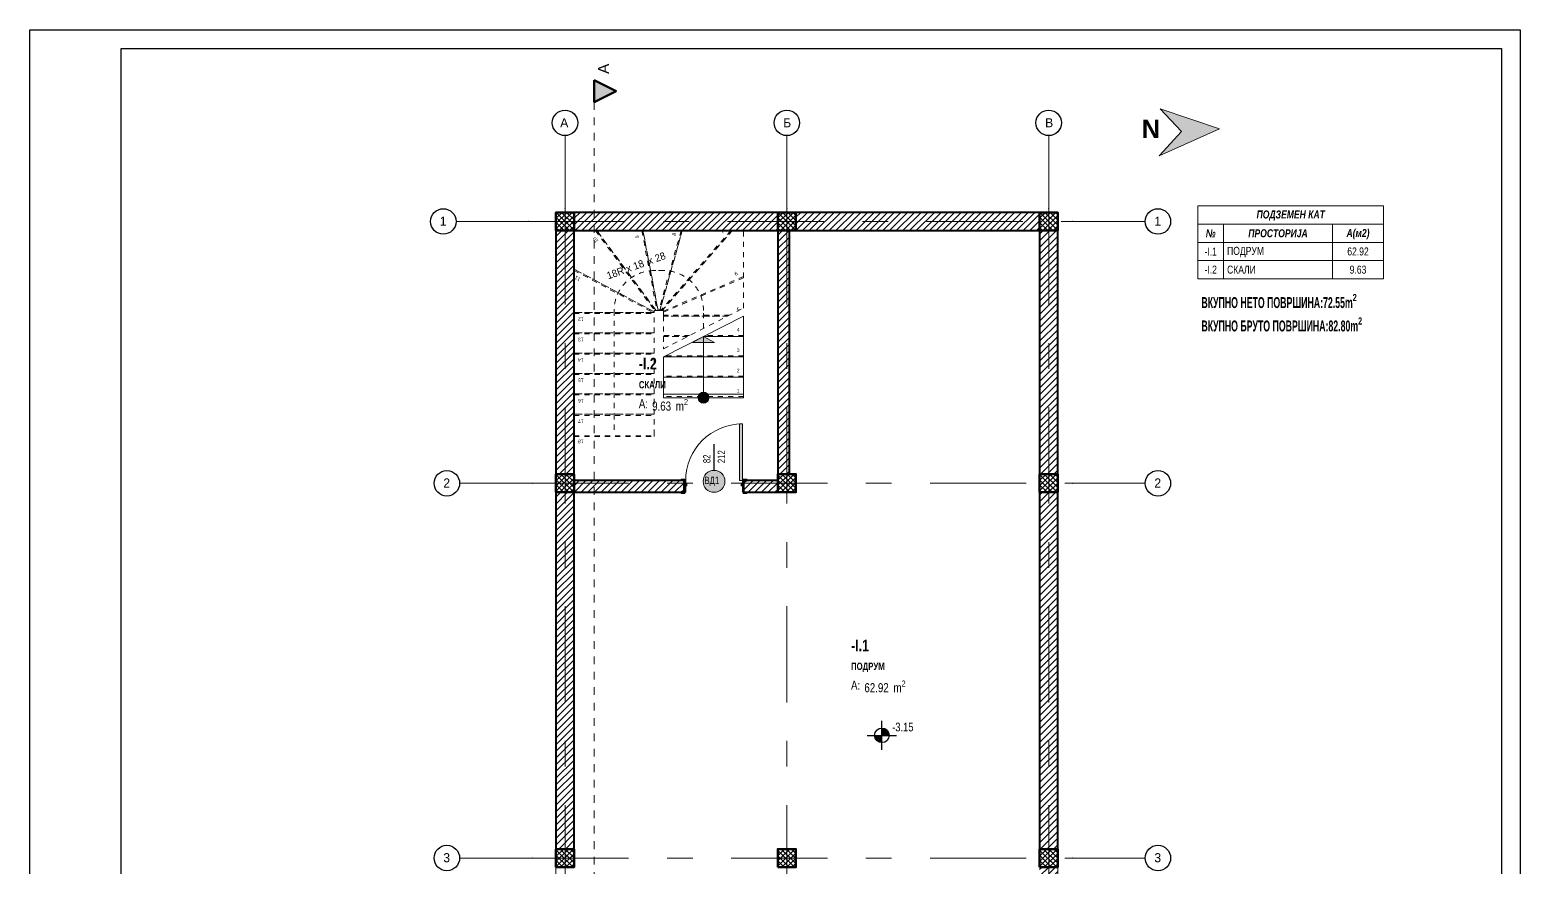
# Model space of a CAD drawing. Extents: x -1929 to 256751, y -18317 to 36108.
# Drawn here: x 394 to 2443, y 1064 to 2215 of the extents above; entities that cross this region are included whole.
import ezdxf

# ---------------------------------------------------------------- set-up
doc = ezdxf.new("R2010")
doc.units = 0
doc.header["$LTSCALE"] = 5
doc.header["$MEASUREMENT"] = 0
for name, pattern in [('- Двойно прекъснати линии', [1093.611073, 529.166651, -211.666656, 141.111112, -211.666656]), ('- Прекъснати линия', [423.333333, 211.666667, -211.666667]), ('Small Dashed', [282.222222, 141.111111, -141.111111])]:
    doc.linetypes.add(name, pattern=pattern)
for name, color, linetype in [('4 _ - Фрагмент - Разрез.2D Elements', 7, 'Continuous'), ('4 _ - Щриховки - Основни.2D Elements', 7, 'Continuous'), ('6 _ - Конструктивни оси.Dimensioning', 7, 'Continuous'), ('6 _ - Размери - Нива.Dimensioning', 7, 'Continuous'), ('7 _ - Основни елементи.2D Elements', 7, 'Continuous'), ('A-Text', 7, 'Continuous'), ('Marker - Section', 7, 'Continuous'), ('Model Unit - Zone', 7, 'Continuous'), ('Structural - Bearing', 7, 'Continuous'), ('Structural - Stair & Railing', 7, 'Continuous')]:
    doc.layers.add(name, color=color, linetype=linetype)
doc.styles.add('GENERATED_STYLE_1', font='GOTHIC.TTF')
doc.styles.add('GENERATED_STYLE_2', font='GOTHICB.TTF')
doc.styles.add('GENERATED_STYLE_3', font='GOTHIC.TTF')
doc.styles.add('GENERATED_STYLE_4', font='arial.ttf')
doc.styles.add('GENERATED_STYLE_5', font='arialbd.ttf')
doc.styles.add('GENERATED_STYLE_6', font='Cambria Math.ttf')
doc.styles.add('GENERATED_STYLE_7', font='GOTHICBI.TTF')
pattern_1 = [(45, (-4623.556, 1475.911), (-4.5961937, 4.5961937), [])]
pattern_2 = [(45, (-4623.556, 1475.911), (-3.5355337, 3.5355337), []), (135, (-4623.556, 1475.911), (3.5355337, 3.5355337), [])]

msp = doc.modelspace()

# ---------------------------------------------------------------- hatches: boundary and pattern name
at = {"layer": '4 _ - Щриховки - Основни.2D Elements', "linetype": 'Continuous', "lineweight": 13, "ltscale": 0.01}
msp.add_hatch(color=256, dxfattribs=at).paths.add_polyline_path([(1977.4, 2075.5), (1946.6, 2041.9), (2029.5, 2078.8), (1947.8, 2106.4)])
at = {"layer": '6 _ - Размери - Нива.Dimensioning', "linetype": 'Continuous', "lineweight": 50}
for points in [[(1565.3, 1245.4), (1575.3, 1245.4), (1574.5, 1249.2), (1572.4, 1252.5), (1569.1, 1254.6), (1565.3, 1255.4)], [(1565.3, 1245.4), (1555.3, 1245.4), (1556, 1241.6), (1558.2, 1238.3), (1561.5, 1236.2), (1565.3, 1235.4)]]:
    msp.add_hatch(color=256, dxfattribs=at).paths.add_polyline_path(points)
at = {"layer": 'Marker - Section', "linetype": 'Continuous', "lineweight": 50}
msp.add_hatch(color=256, dxfattribs=at).paths.add_polyline_path([(1169.9, 2145.8), (1169.9, 2115.8), (1199.9, 2130.8)])
at = {"layer": 'Structural - Bearing', "linetype": 'Continuous', "lineweight": 13}
h = msp.add_hatch(dxfattribs=at)
h.set_pattern_fill('1_БЕТОН_СГЛОБЯЕМИ_ЕЛЕМЕН_E7', color=253, scale=0.05, style=0, pattern_type=2)
h.set_pattern_definition(pattern_2)
h.paths.add_polyline_path([(1117.2, 1939.2), (1142.2, 1939.2), (1142.2, 1964.2), (1117.2, 1964.2)])
at = {"layer": 'Structural - Bearing', "linetype": 'Continuous', "lineweight": 15}
h = msp.add_hatch(dxfattribs=at)
h.set_pattern_fill('COMMON_BRICK_0001', color=253, scale=0.05, style=0, pattern_type=2)
h.set_pattern_definition(pattern_1)
h.paths.add_polyline_path([(1422.2, 1964.2), (1142.2, 1964.2), (1142.2, 1939.2), (1422.2, 1939.2)])
at = {"layer": 'Structural - Bearing', "linetype": 'Continuous', "lineweight": 13}
h = msp.add_hatch(dxfattribs=at)
h.set_pattern_fill('1_БЕТОН_СГЛОБЯЕМИ_ЕЛЕМЕН_E7', color=253, scale=0.05, style=0, pattern_type=2)
h.set_pattern_definition(pattern_2)
h.paths.add_polyline_path([(1422.2, 1939.2), (1447.2, 1939.2), (1447.2, 1964.2), (1422.2, 1964.2)])
at = {"layer": 'Structural - Bearing', "linetype": 'Continuous', "lineweight": 15}
h = msp.add_hatch(dxfattribs=at)
h.set_pattern_fill('COMMON_BRICK_0001', color=253, scale=0.05, style=0, pattern_type=2)
h.set_pattern_definition(pattern_1)
h.paths.add_polyline_path([(1782.2, 1964.2), (1447.2, 1964.2), (1447.2, 1939.2), (1782.2, 1939.2)])
at = {"layer": 'Structural - Bearing', "linetype": 'Continuous', "lineweight": 13}
h = msp.add_hatch(dxfattribs=at)
h.set_pattern_fill('1_БЕТОН_СГЛОБЯЕМИ_ЕЛЕМЕН_E7', color=253, scale=0.05, style=0, pattern_type=2)
h.set_pattern_definition(pattern_2)
h.paths.add_polyline_path([(1782.2, 1939.2), (1807.2, 1939.2), (1807.2, 1964.2), (1782.2, 1964.2)])
at = {"layer": 'Structural - Bearing', "linetype": 'Continuous', "lineweight": 15}
h = msp.add_hatch(dxfattribs=at)
h.set_pattern_fill('COMMON_BRICK_0001', color=253, scale=0.05, style=0, pattern_type=2)
h.set_pattern_definition(pattern_1)
h.paths.add_polyline_path([(1117.2, 1939.2), (1117.2, 1604.5), (1142.2, 1604.5), (1142.2, 1939.2)])
h = msp.add_hatch(dxfattribs=at)
h.set_pattern_fill('COMMON_BRICK_0001', color=253, scale=0.05, style=0, pattern_type=2)
h.set_pattern_definition(pattern_1)
h.paths.add_polyline_path([(1422.2, 1939.2), (1422.2, 1604.5), (1438.2, 1604.5), (1438.2, 1939.2)])
h = msp.add_hatch(dxfattribs=at)
h.set_pattern_fill('COMMON_BRICK_0001', color=253, scale=0.05, style=0, pattern_type=2)
h.set_pattern_definition(pattern_1)
h.paths.add_polyline_path([(1782.2, 1604.5), (1807.2, 1604.5), (1807.2, 1939.2), (1782.2, 1939.2)])
at = {"layer": 'Structural - Bearing', "linetype": 'Continuous', "lineweight": 0, "true_color": 0xdedede}
for points in [[(1373.6, 1673.5), (1369.6, 1673.5), (1369.6, 1595.5), (1373.6, 1595.5)], [(1319.6, 1594.5, 1), (1349.6, 1594.5, 1)], [(1294.4, 1597.4), (1289.4, 1597.4), (1289.4, 1595.5), (1294.4, 1595.5)], [(1294.4, 1579.5), (1289.4, 1579.5), (1289.4, 1577.6), (1294.4, 1577.6)], [(1295.6, 1579.5), (1295.6, 1595.5), (1293.6, 1595.5), (1293.6, 1579.5)], [(1295.6, 1588.3), (1297.2, 1588.3), (1297.2, 1591.5), (1295.6, 1591.5)], [(1373.6, 1591.5), (1372, 1591.5), (1372, 1588.3), (1373.6, 1588.3)], [(1375.6, 1579.5), (1375.6, 1595.5), (1373.6, 1595.5), (1373.6, 1579.5)], [(1374.8, 1595.5), (1379.8, 1595.5), (1379.8, 1597.4), (1374.8, 1597.4)], [(1374.8, 1577.6), (1379.8, 1577.6), (1379.8, 1579.5), (1374.8, 1579.5)]]:
    msp.add_hatch(color=254, dxfattribs=at).paths.add_polyline_path(points)
at = {"layer": 'Structural - Bearing', "linetype": 'Continuous', "lineweight": 13}
h = msp.add_hatch(dxfattribs=at)
h.set_pattern_fill('1_БЕТОН_СГЛОБЯЕМИ_ЕЛЕМЕН_E7', color=253, scale=0.05, style=0, pattern_type=2)
h.set_pattern_definition(pattern_2)
h.paths.add_polyline_path([(1117.2, 1579.5), (1142.2, 1579.5), (1142.2, 1604.5), (1117.2, 1604.5)])
h = msp.add_hatch(dxfattribs=at)
h.set_pattern_fill('1_БЕТОН_СГЛОБЯЕМИ_ЕЛЕМЕН_E7', color=253, scale=0.05, style=0, pattern_type=2)
h.set_pattern_definition(pattern_2)
h.paths.add_polyline_path([(1422.2, 1579.5), (1447.2, 1579.5), (1447.2, 1604.5), (1422.2, 1604.5)])
h = msp.add_hatch(dxfattribs=at)
h.set_pattern_fill('1_БЕТОН_СГЛОБЯЕМИ_ЕЛЕМЕН_E7', color=253, scale=0.05, style=0, pattern_type=2)
h.set_pattern_definition(pattern_2)
h.paths.add_polyline_path([(1782.2, 1579.5), (1807.2, 1579.5), (1807.2, 1604.5), (1782.2, 1604.5)])
at = {"layer": 'Structural - Bearing', "linetype": 'Continuous', "lineweight": 15}
h = msp.add_hatch(dxfattribs=at)
h.set_pattern_fill('COMMON_BRICK_0001', color=253, scale=0.05, style=0, pattern_type=2)
h.set_pattern_definition(pattern_1)
h.paths.add_polyline_path([(1117.2, 1089.2), (1142.2, 1089.2), (1142.2, 1579.5), (1117.2, 1579.5)])
h = msp.add_hatch(dxfattribs=at)
h.set_pattern_fill('COMMON_BRICK_0001', color=253, scale=0.05, style=0, pattern_type=2)
h.set_pattern_definition(pattern_1)
h.paths.add_polyline_path([(1142.2, 1595.5), (1142.2, 1579.5), (1293.6, 1579.5), (1293.6, 1595.5)])
h = msp.add_hatch(dxfattribs=at)
h.set_pattern_fill('COMMON_BRICK_0001', color=253, scale=0.05, style=0, pattern_type=2)
h.set_pattern_definition(pattern_1)
h.paths.add_polyline_path([(1375.6, 1579.5), (1422.2, 1579.5), (1422.2, 1595.5), (1375.6, 1595.5)])
h = msp.add_hatch(dxfattribs=at)
h.set_pattern_fill('COMMON_BRICK_0001', color=253, scale=0.05, style=0, pattern_type=2)
h.set_pattern_definition(pattern_1)
h.paths.add_polyline_path([(1807.2, 1579.5), (1782.2, 1579.5), (1782.2, 1089.2), (1807.2, 1089.2)])
at = {"layer": 'Structural - Bearing', "linetype": 'Continuous', "lineweight": 13}
h = msp.add_hatch(dxfattribs=at)
h.set_pattern_fill('1_БЕТОН_СГЛОБЯЕМИ_ЕЛЕМЕН_E7', color=253, scale=0.05, style=0, pattern_type=2)
h.set_pattern_definition(pattern_2)
h.paths.add_polyline_path([(1117.2, 1064.2), (1142.2, 1064.2), (1142.2, 1089.2), (1117.2, 1089.2)])
h = msp.add_hatch(dxfattribs=at)
h.set_pattern_fill('1_БЕТОН_СГЛОБЯЕМИ_ЕЛЕМЕН_E7', color=253, scale=0.05, style=0, pattern_type=2)
h.set_pattern_definition(pattern_2)
h.paths.add_polyline_path([(1422.2, 1064.2), (1447.2, 1064.2), (1447.2, 1089.2), (1422.2, 1089.2)])
h = msp.add_hatch(dxfattribs=at)
h.set_pattern_fill('1_БЕТОН_СГЛОБЯЕМИ_ЕЛЕМЕН_E7', color=253, scale=0.05, style=0, pattern_type=2)
h.set_pattern_definition(pattern_2)
h.paths.add_polyline_path([(1782.2, 1064.2), (1807.2, 1064.2), (1807.2, 1089.2), (1782.2, 1089.2)])
at = {"layer": 'Structural - Bearing', "linetype": 'Continuous', "lineweight": 15}
h = msp.add_hatch(dxfattribs=at)
h.set_pattern_fill('COMMON_BRICK_0001', color=253, scale=0.05, style=0, pattern_type=2)
h.set_pattern_definition(pattern_1)
h.paths.add_polyline_path([(1782.2, 789.2), (1807.2, 789.2), (1807.2, 1064.2), (1782.2, 1064.2)])
at = {"layer": 'Structural - Stair & Railing', "linetype": 'Continuous', "lineweight": 20}
for points in [[(1320.1, 1793.5), (1305.1, 1785.5), (1335.1, 1785.5)], [(1327.6, 1709.5, 1), (1312.6, 1709.5, 1)]]:
    msp.add_hatch(color=256, dxfattribs=at).paths.add_polyline_path(points)

# ---------------------------------------------------------------- linework, layer by layer
at = {"linetype": 'Continuous', "lineweight": 13, "ltscale": 0.01}
for p, q in [((1999.9, 1973), (2254.9, 1973)), ((1999.9, 1948), (1999.9, 1973)), ((2254.9, 1948), (2254.9, 1973)), ((1999.9, 1948), (2254.9, 1948)), ((1999.9, 1923), (1999.9, 1948)), ((2034.9, 1923), (2034.9, 1948)), ((2184.9, 1923), (2184.9, 1948)), ((2254.9, 1923), (2254.9, 1948)), ((1999.9, 1923), (2034.9, 1923)), ((1999.9, 1898), (1999.9, 1923)), ((2034.9, 1923), (2184.9, 1923)), ((2034.9, 1898), (2034.9, 1923)), ((2184.9, 1923), (2254.9, 1923)), ((2184.9, 1898), (2184.9, 1923)), ((2254.9, 1898), (2254.9, 1923)), ((1999.9, 1898), (2034.9, 1898)), ((1999.9, 1873), (1999.9, 1898)), ((2034.9, 1898), (2184.9, 1898)), ((2034.9, 1873), (2034.9, 1898)), ((2184.9, 1898), (2254.9, 1898)), ((2184.9, 1873), (2184.9, 1898)), ((2254.9, 1873), (2254.9, 1898)), ((1999.9, 1873), (2034.9, 1873)), ((2034.9, 1873), (2184.9, 1873)), ((2184.9, 1873), (2254.9, 1873))]:
    msp.add_line(p, q, dxfattribs=at)
at = {"layer": '4 _ - Щриховки - Основни.2D Elements', "linetype": 'Continuous', "lineweight": 13, "ltscale": 0.01, "flags": 128}
msp.add_lwpolyline([(1977.4, 2075.5), (1946.6, 2041.9), (2029.5, 2078.8), (1947.8, 2106.4)], close=True, dxfattribs=at)
at = {"layer": '6 _ - Конструктивни оси.Dimensioning', "linetype": '- Двойно прекъснати линии', "lineweight": 13, "ltscale": 0.05}
for p, q in [((1129.7, 1969.7), (1129.7, 2069.7)), ((1434.7, 1969.7), (1434.7, 2069.7)), ((1794.7, 1969.7), (1794.7, 2069.7)), ((1129.7, 1969.7), (1129.7, 580.5)), ((1434.7, 1969.7), (1434.7, 580.5)), ((1794.7, 1969.7), (1794.7, 580.5)), ((1079.9, 1951.7), (979.9, 1951.7)), ((1079.9, 1951.7), (1827.3, 1951.7)), ((1827.3, 1951.7), (1927.3, 1951.7)), ((1084.8, 1591.8), (984.8, 1591.8)), ((1084.8, 1591.8), (1827.3, 1591.8)), ((1827.3, 1591.8), (1927.3, 1591.8)), ((1084.8, 1076.8), (984.8, 1076.8)), ((1084.8, 1076.8), (1827.3, 1076.8)), ((1827.3, 1076.8), (1927.3, 1076.8))]:
    msp.add_line(p, q, dxfattribs=at)
at = {"layer": '6 _ - Конструктивни оси.Dimensioning', "linetype": 'Continuous', "lineweight": 25, "ltscale": 0.01}
for centre in [(1129.7, 2087.2), (1434.7, 2087.2), (1794.7, 2087.2), (962.4, 1951.7), (1944.8, 1951.7), (967.3, 1591.8), (1944.8, 1591.8), (967.3, 1076.8), (1944.8, 1076.8)]:
    msp.add_circle(centre, 17.5, dxfattribs=at)
at = {"layer": '6 _ - Конструктивни оси.Dimensioning', "linetype": '- Двойно прекъснати линии', "lineweight": 13, "ltscale": 0.01}
for p in [(1129.7, 1969.7), (1129.7, 1969.7), (1434.7, 1969.7), (1434.7, 1969.7), (1794.7, 1969.7), (1794.7, 1969.7), (1079.9, 1951.7), (1079.9, 1951.7), (1827.3, 1951.7), (1827.3, 1951.7), (1084.8, 1591.8), (1084.8, 1591.8), (1827.3, 1591.8), (1827.3, 1591.8), (1084.8, 1076.8), (1084.8, 1076.8), (1827.3, 1076.8), (1827.3, 1076.8)]:
    msp.add_point(p, dxfattribs=at)
at = {"layer": '6 _ - Размери - Нива.Dimensioning', "linetype": 'Continuous', "lineweight": 30, "ltscale": 0.01}
for p, q in [((1565.3, 1225.4), (1565.3, 1265.4)), ((1545.3, 1245.4), (1585.3, 1245.4))]:
    msp.add_line(p, q, dxfattribs=at)
msp.add_circle((1565.3, 1245.4), 10, dxfattribs=at)
at = {"layer": '7 _ - Основни елементи.2D Elements', "linetype": 'Continuous', "lineweight": 25, "ltscale": 0.2, "flags": 128}
for points in [[(393.9, 2215.1), (2442.9, 2215.1), (2442.9, 28.6), (393.9, 28.6)], [(519.7, 2189.3), (2417.1, 2189.3), (2417.1, 54.4), (519.7, 54.4)]]:
    msp.add_lwpolyline(points, close=True, dxfattribs=at)
at = {"layer": 'Marker - Section', "linetype": '- Прекъснати линия', "lineweight": 20, "ltscale": 0.01}
msp.add_line((1169.9, 2115.8), (1169.9, 452.6), dxfattribs=at)
at = {"layer": 'Marker - Section', "linetype": 'Continuous', "lineweight": 50, "ltscale": 0.01, "flags": 128}
msp.add_lwpolyline([(1169.9, 2145.8), (1169.9, 2115.8), (1199.9, 2130.8)], close=True, dxfattribs=at)
at = {"layer": 'Structural - Bearing', "linetype": 'Continuous', "lineweight": 15, "ltscale": 0.01}
for p, q in [((1369.6, 1595.5), (1369.6, 1673.5)), ((1369.6, 1673.5), (1373.6, 1673.5)), ((1373.6, 1673.5), (1373.6, 1595.5)), ((1295.6, 1595.5), (1293.6, 1595.5)), ((1293.6, 1595.5), (1293.6, 1579.5)), ((1293.6, 1579.5), (1295.6, 1579.5)), ((1295.6, 1579.5), (1295.6, 1595.5)), ((1297.2, 1591.5), (1295.6, 1591.5)), ((1295.6, 1591.5), (1295.6, 1588.3)), ((1295.6, 1588.3), (1297.2, 1588.3)), ((1297.2, 1588.3), (1297.2, 1591.5)), ((1373.6, 1595.5), (1369.6, 1595.5)), ((1373.6, 1591.5), (1372, 1591.5)), ((1372, 1591.5), (1372, 1588.3)), ((1372, 1588.3), (1373.6, 1588.3)), ((1375.6, 1595.5), (1373.6, 1595.5)), ((1373.6, 1595.5), (1373.6, 1579.5)), ((1373.6, 1588.3), (1373.6, 1591.5)), ((1373.6, 1579.5), (1375.6, 1579.5)), ((1375.6, 1579.5), (1375.6, 1595.5))]:
    msp.add_line(p, q, dxfattribs=at)
at = {"layer": 'Structural - Bearing', "linetype": 'Continuous', "lineweight": 25, "ltscale": 0.01}
msp.add_line((1334.6, 1609.5), (1334.6, 1645.5), dxfattribs=at)
at = {"layer": 'Structural - Bearing', "linetype": 'Continuous', "lineweight": 18, "ltscale": 0.01}
for p, q in [((1294.4, 1597.4), (1289.4, 1597.4)), ((1289.4, 1597.4), (1289.4, 1595.5)), ((1289.4, 1595.5), (1294.4, 1595.5)), ((1294.4, 1579.5), (1289.4, 1579.5)), ((1289.4, 1579.5), (1289.4, 1577.6)), ((1294.4, 1595.5), (1294.4, 1597.4)), ((1294.4, 1577.6), (1294.4, 1579.5)), ((1379.8, 1597.4), (1374.8, 1597.4)), ((1374.8, 1597.4), (1374.8, 1595.5)), ((1374.8, 1595.5), (1379.8, 1595.5)), ((1379.8, 1579.5), (1374.8, 1579.5)), ((1374.8, 1579.5), (1374.8, 1577.6)), ((1379.8, 1595.5), (1379.8, 1597.4)), ((1379.8, 1577.6), (1379.8, 1579.5)), ((1289.4, 1577.6), (1294.4, 1577.6)), ((1374.8, 1577.6), (1379.8, 1577.6))]:
    msp.add_line(p, q, dxfattribs=at)
at = {"layer": 'Structural - Bearing', "linetype": 'Continuous', "lineweight": 40, "ltscale": 0.01}
for p, q in [((1293.6, 1595.5), (1289.4, 1595.5)), ((1293.6, 1595.5), (1289.4, 1595.5)), ((1293.6, 1595.5), (1289.4, 1595.5)), ((1293.6, 1579.5), (1289.4, 1579.5)), ((1293.6, 1579.5), (1289.4, 1579.5)), ((1293.6, 1579.5), (1289.4, 1579.5)), ((1293.6, 1579.5), (1293.6, 1595.5)), ((1293.6, 1579.5), (1293.6, 1595.5)), ((1293.6, 1579.5), (1293.6, 1595.5)), ((1375.6, 1595.5), (1379.8, 1595.5)), ((1375.6, 1579.5), (1375.6, 1595.5)), ((1375.6, 1579.5), (1375.6, 1595.5)), ((1375.6, 1579.5), (1375.6, 1595.5)), ((1375.6, 1595.5), (1379.8, 1595.5)), ((1375.6, 1595.5), (1379.8, 1595.5)), ((1375.6, 1579.5), (1379.8, 1579.5)), ((1375.6, 1579.5), (1379.8, 1579.5)), ((1375.6, 1579.5), (1379.8, 1579.5))]:
    msp.add_line(p, q, dxfattribs=at)
at = {"layer": 'Structural - Bearing', "linetype": 'Continuous', "lineweight": 20, "ltscale": 0.01, "flags": 128}
msp.add_lwpolyline([(1117.2, 764.2), (1807.2, 764.2), (1807.2, 1964.2), (1117.2, 1964.2)], close=True, dxfattribs=at)
at = {"layer": 'Structural - Bearing', "linetype": 'Continuous', "lineweight": 60, "ltscale": 0.01, "flags": 128}
for points in [[(1117.2, 1939.2), (1142.2, 1939.2), (1142.2, 1964.2), (1117.2, 1964.2)], [(1422.2, 1939.2), (1447.2, 1939.2), (1447.2, 1964.2), (1422.2, 1964.2)], [(1782.2, 1939.2), (1807.2, 1939.2), (1807.2, 1964.2), (1782.2, 1964.2)], [(1117.2, 1579.5), (1142.2, 1579.5), (1142.2, 1604.5), (1117.2, 1604.5)], [(1422.2, 1579.5), (1447.2, 1579.5), (1447.2, 1604.5), (1422.2, 1604.5)], [(1782.2, 1579.5), (1807.2, 1579.5), (1807.2, 1604.5), (1782.2, 1604.5)], [(1117.2, 1064.2), (1142.2, 1064.2), (1142.2, 1089.2), (1117.2, 1089.2)], [(1422.2, 1064.2), (1447.2, 1064.2), (1447.2, 1089.2), (1422.2, 1089.2)], [(1782.2, 1064.2), (1807.2, 1064.2), (1807.2, 1089.2), (1782.2, 1089.2)]]:
    msp.add_lwpolyline(points, close=True, dxfattribs=at)
at = {"layer": 'Structural - Bearing', "linetype": 'Continuous', "lineweight": 40, "ltscale": 0.01, "flags": 128}
for points in [[(1422.2, 1964.2), (1142.2, 1964.2)], [(1782.2, 1964.2), (1447.2, 1964.2)], [(1117.2, 1939.2), (1117.2, 1604.5)], [(1142.2, 1939.2), (1422.2, 1939.2)], [(1142.2, 1604.5), (1142.2, 1939.2)], [(1422.2, 1939.2), (1422.2, 1604.5)], [(1438.2, 1604.5), (1438.2, 1939.2)], [(1447.2, 1939.2), (1782.2, 1939.2)], [(1782.2, 1939.2), (1782.2, 1604.5)], [(1807.2, 1604.5), (1807.2, 1939.2)], [(1117.2, 1579.5), (1117.2, 1089.2)], [(1293.6, 1595.5), (1142.2, 1595.5)], [(1142.2, 1089.2), (1142.2, 1579.5)], [(1142.2, 1579.5), (1293.6, 1579.5)], [(1422.2, 1595.5), (1375.6, 1595.5)], [(1375.6, 1579.5), (1422.2, 1579.5)], [(1782.2, 1579.5), (1782.2, 1089.2)], [(1807.2, 1089.2), (1807.2, 1579.5)]]:
    msp.add_lwpolyline(points, dxfattribs=at)
at = {"layer": 'Structural - Bearing', "linetype": 'Continuous', "lineweight": 15, "ltscale": 0.01, "flags": 128}
msp.add_lwpolyline([(1319.6, 1594.5, 1), (1349.6, 1594.5, 1)], format="xyb", close=True, dxfattribs=at)
at = {"layer": 'Structural - Bearing', "linetype": 'Continuous', "lineweight": 15, "ltscale": 0.01}
msp.add_arc((1373.6, 1595.5), 78, 90, 180, dxfattribs=at)
at = {"layer": 'Structural - Stair & Railing', "linetype": 'Small Dashed', "lineweight": 13, "ltscale": 0.01}
for p, q in [((1173.4, 1939.2), (1142.2, 1939.2)), ((1142.2, 1939.2), (1142.2, 1886.2)), ((1171.5, 1939.2), (1253, 1829.2)), ((1173.4, 1939.2), (1254.9, 1829.2)), ((1236.8, 1939.2), (1173.4, 1939.2)), ((1254.9, 1829.2), (1173.4, 1939.2)), ((1235.3, 1939.2), (1256.2, 1829.2)), ((1236.8, 1939.2), (1257.7, 1829.2)), ((1254.7, 1939.2), (1236.8, 1939.2)), ((1257.7, 1829.2), (1236.8, 1939.2)), ((1290.9, 1939.2), (1254.7, 1939.2)), ((1289.3, 1939.2), (1258.6, 1829.2)), ((1290.9, 1939.2), (1260.1, 1829.2)), ((1260.1, 1829.2), (1290.9, 1939.2)), ((1357.7, 1939.2), (1261.2, 1829.2)), ((1359.7, 1939.2), (1263.2, 1829.2)), ((1263.2, 1829.2), (1359.7, 1939.2)), ((1359.7, 1939.2), (1290.9, 1939.2)), ((1375.1, 1939.2), (1359.7, 1939.2)), ((1375.1, 1874.4), (1375.1, 1939.2)), ((1142.2, 1886.2), (1252.2, 1827.5)), ((1252.2, 1827.5), (1142.2, 1886.2)), ((1142.2, 1886.2), (1142.2, 1826.7)), ((1142.2, 1884.5), (1252.2, 1825.8)), ((1254.7, 1884.2), (1252.2, 1884.2)), ((1265.1, 1884.2), (1254.7, 1884.2)), ((1375.1, 1876), (1265.1, 1828.5)), ((1375.1, 1874.4), (1265.1, 1826.9)), ((1265.1, 1826.9), (1375.1, 1874.4)), ((1375.1, 1832.7), (1375.1, 1874.4)), ((1142.2, 1826.7), (1252.2, 1826.7)), ((1252.2, 1826.7), (1142.2, 1826.7)), ((1142.2, 1826.7), (1142.2, 1798.7)), ((1142.2, 1825.2), (1252.2, 1825.2)), ((1197.2, 1829.2), (1197.2, 1686.7)), ((1252.2, 1827.5), (1252.2, 1829.2)), ((1252.2, 1829.2), (1254.7, 1829.2)), ((1252.2, 1826.7), (1252.2, 1827.5)), ((1252.2, 1798.7), (1252.2, 1826.7)), ((1254.7, 1829.2), (1254.9, 1829.2)), ((1254.9, 1829.2), (1257.7, 1829.2)), ((1257.7, 1829.2), (1260.1, 1829.2)), ((1260.1, 1829.2), (1263.2, 1829.2)), ((1263.2, 1829.2), (1265.1, 1829.2)), ((1265.1, 1776.7), (1375.1, 1832.7)), ((1265.1, 1829.2), (1265.1, 1826.9)), ((1265.1, 1826.9), (1265.1, 1821.5)), ((1320.1, 1804.7), (1320.1, 1829.2)), ((1356, 1823), (1265.1, 1823)), ((1353.1, 1821.5), (1265.1, 1821.5)), ((1265.1, 1821.5), (1265.1, 1793.5)), ((1265.1, 1821.5), (1353.1, 1821.5)), ((1142.2, 1798.7), (1252.2, 1798.7)), ((1252.2, 1798.7), (1142.2, 1798.7)), ((1142.2, 1798.7), (1142.2, 1770.7)), ((1142.2, 1797.2), (1252.2, 1797.2)), ((1252.2, 1770.7), (1252.2, 1798.7)), ((1301, 1795), (1265.1, 1795)), ((1298.1, 1793.5), (1265.1, 1793.5)), ((1265.1, 1793.5), (1265.1, 1776.7)), ((1265.1, 1793.5), (1298.1, 1793.5)), ((1375.1, 1795), (1323.1, 1795)), ((1142.2, 1770.7), (1252.2, 1770.7)), ((1252.2, 1770.7), (1142.2, 1770.7)), ((1142.2, 1770.7), (1142.2, 1742.7)), ((1142.2, 1769.2), (1252.2, 1769.2)), ((1252.2, 1742.7), (1252.2, 1770.7)), ((1375.1, 1767), (1268.1, 1767)), ((1142.2, 1742.7), (1252.2, 1742.7)), ((1252.2, 1742.7), (1142.2, 1742.7)), ((1142.2, 1742.7), (1142.2, 1714.7)), ((1252.2, 1714.7), (1252.2, 1742.7)), ((1142.2, 1741.2), (1252.2, 1741.2)), ((1375.1, 1739), (1265.1, 1739)), ((1142.2, 1714.7), (1252.2, 1714.7)), ((1252.2, 1714.7), (1142.2, 1714.7)), ((1142.2, 1714.7), (1142.2, 1686.7)), ((1142.2, 1713.2), (1252.2, 1713.2)), ((1252.2, 1686.7), (1252.2, 1714.7)), ((1375.1, 1711), (1265.1, 1711)), ((1142.2, 1686.7), (1252.2, 1686.7)), ((1252.2, 1686.7), (1142.2, 1686.7)), ((1142.2, 1686.7), (1142.2, 1658.7)), ((1142.2, 1685.2), (1252.2, 1685.2)), ((1197.2, 1686.7), (1197.2, 1658.7)), ((1252.2, 1658.7), (1252.2, 1686.7)), ((1142.2, 1658.7), (1142.2, 1656.2)), ((1142.2, 1657.2), (1252.2, 1657.2)), ((1142.2, 1656.2), (1252.2, 1656.2)), ((1252.2, 1656.2), (1252.2, 1658.7))]:
    msp.add_line(p, q, dxfattribs=at)
at = {"layer": 'Structural - Stair & Railing', "linetype": 'Continuous', "lineweight": 18, "ltscale": 0.01}
for p, q in [((1265.1, 1765.5), (1375.1, 1821.5)), ((1375.1, 1793.5), (1375.1, 1821.5)), ((1375.1, 1793.5), (1320.1, 1793.5)), ((1320.1, 1793.5), (1375.1, 1793.5)), ((1320.1, 1737.5), (1320.1, 1793.5)), ((1375.1, 1765.5), (1375.1, 1793.5)), ((1375.1, 1765.5), (1265.1, 1765.5)), ((1265.1, 1765.5), (1265.1, 1737.5)), ((1265.1, 1765.5), (1375.1, 1765.5)), ((1375.1, 1737.5), (1375.1, 1765.5)), ((1375.1, 1737.5), (1265.1, 1737.5)), ((1265.1, 1737.5), (1265.1, 1709.5)), ((1265.1, 1737.5), (1375.1, 1737.5)), ((1320.1, 1709.5), (1320.1, 1737.5)), ((1375.1, 1709.5), (1375.1, 1737.5)), ((1265.1, 1709.5), (1375.1, 1709.5))]:
    msp.add_line(p, q, dxfattribs=at)
at = {"layer": 'Structural - Stair & Railing', "linetype": 'Continuous', "lineweight": 13, "ltscale": 0.01}
for p, q in [((1375.1, 1714.5), (1375.1, 1821.5)), ((1265.1, 1765.5), (1265.1, 1714.5)), ((1265.1, 1714.5), (1375.1, 1714.5))]:
    msp.add_line(p, q, dxfattribs=at)
at = {"layer": 'Structural - Stair & Railing', "linetype": 'Continuous', "lineweight": 18, "ltscale": 0.01, "flags": 128}
msp.add_lwpolyline([(1320.1, 1793.5), (1305.1, 1785.5), (1335.1, 1785.5)], close=True, dxfattribs=at)
msp.add_lwpolyline([(1327.6, 1709.5, 1), (1312.6, 1709.5, 1)], format="xyb", close=True, dxfattribs=at)
at = {"layer": 'Structural - Stair & Railing', "linetype": 'Small Dashed', "lineweight": 13, "ltscale": 0.01}
for centre, start, end in [((1252.2, 1829.2), 90, 180), ((1265.1, 1829.2), 0, 90)]:
    msp.add_arc(centre, 55, start, end, dxfattribs=at)

# ---------------------------------------------------------------- texts
at = {"linetype": 'Continuous', "lineweight": 13, "char_height": 11}
for s, insert, attachment_point, style in [('\\A1;{\\W0.800000x;\\pqc;\\fCentury Gothic|b1|i1|c0|p34;ПОДЗЕМЕН КАТ}', (2127.4, 1959.7), 5, 'GENERATED_STYLE_5'), ('\\A1;{\\W0.800000x;\\pqc;\\fCentury Gothic|b1|i1|c0|p34;№}', (2017.4, 1935.4), 5, 'GENERATED_STYLE_5'), ('\\A1;{\\W0.800000x;\\pqc;\\fCentury Gothic|b1|i1|c0|p34;ПРОСТОРИЈА}', (2109.9, 1935.4), 5, 'GENERATED_STYLE_5'), ('\\A1;{\\W0.800000x;\\pqc;\\fCentury Gothic|b1|i1|c0|p34;А(м2)}', (2219.9, 1934.1), 5, 'GENERATED_STYLE_5'), ('\\A1;{\\W0.800000x;\\pqc;\\fCentury Gothic|b0|i0|c0|p34;-I.1}', (2017.4, 1910.3), 5, 'GENERATED_STYLE_4'), ('\\A1;{\\W0.800000x;\\pql;\\fCentury Gothic|b0|i0|c0|p34;ПОДРУМ}', (2039.9, 1909.7), 4, 'GENERATED_STYLE_4'), ('\\A1;{\\W0.800000x;\\pqc;\\fCentury Gothic|b0|i0|c0|p34;62.92}', (2219.9, 1910.4), 5, 'GENERATED_STYLE_4'), ('\\A1;{\\W0.800000x;\\pqc;\\fCentury Gothic|b0|i0|c0|p34;-I.2}', (2017.4, 1885.5), 5, 'GENERATED_STYLE_4'), ('\\A1;{\\W0.800000x;\\pql;\\fCentury Gothic|b0|i0|c0|p34;СКАЛИ}', (2039.9, 1885.4), 4, 'GENERATED_STYLE_4'), ('\\A1;{\\W0.800000x;\\pqc;\\fCentury Gothic|b0|i0|c0|p34;9.63}', (2219.9, 1885.4), 5, 'GENERATED_STYLE_4')]:
    msp.add_mtext(s, dxfattribs=dict(at, insert=insert, attachment_point=attachment_point, style=style))
at = {"layer": '4 _ - Фрагмент - Разрез.2D Elements', "linetype": 'Continuous', "lineweight": 13, "insert": (1935.2, 2078.9), "char_height": 25, "attachment_point": 5, "style": 'GENERATED_STYLE_7'}
msp.add_mtext('\\A1;{\\pqc;\\fArial CYR|b1|i0|c204|p34;N}', dxfattribs=at)
at = {"layer": '6 _ - Конструктивни оси.Dimensioning', "linetype": 'Continuous', "lineweight": 13, "char_height": 12.5, "attachment_point": 1, "style": 'GENERATED_STYLE_4'}
for s, insert in [('\\A1;{\\pql;\\pt0;\\fCentury Gothic|b0|i0|c0|p34;А}', (1123.1, 2093.6)), ('\\A1;{\\pql;\\pt0;\\fCentury Gothic|b0|i0|c0|p34;Б}', (1429.7, 2093.6)), ('\\A1;{\\pql;\\pt0;\\fCentury Gothic|b0|i0|c0|p34;В}', (1789.7, 2093.6)), ('\\A1;{\\pql;\\pt0;\\fCentury Gothic|b0|i0|c0|p34;1}', (957.5, 1958.2)), ('\\A1;{\\pql;\\pt0;\\fCentury Gothic|b0|i0|c0|p34;1}', (1939.9, 1958.2)), ('\\A1;{\\pql;\\pt0;\\fCentury Gothic|b0|i0|c0|p34;2}', (962.4, 1598.5)), ('\\A1;{\\pql;\\pt0;\\fCentury Gothic|b0|i0|c0|p34;2}', (1939.9, 1598.5)), ('\\A1;{\\pql;\\pt0;\\fCentury Gothic|b0|i0|c0|p34;3}', (962.4, 1083.5)), ('\\A1;{\\pql;\\pt0;\\fCentury Gothic|b0|i0|c0|p34;3}', (1939.9, 1083.5))]:
    msp.add_mtext(s, dxfattribs=dict(at, insert=insert))
at = {"layer": '6 _ - Размери - Нива.Dimensioning', "linetype": 'Continuous', "lineweight": 13, "insert": (1579.5, 1250.7), "char_height": 12, "attachment_point": 7, "style": 'GENERATED_STYLE_4'}
msp.add_mtext('\\A1;{\\W0.800000x;\\pql;\\fCentury Gothic|b0|i0|c0|p34;-3.15}', dxfattribs=at)
at = {"layer": 'A-Text', "linetype": 'Continuous', "lineweight": 25, "char_height": 15, "attachment_point": 7, "style": 'GENERATED_STYLE_6'}
for s, insert in [('\\A1;{\\W0.600000x;\\pql;\\fCentury Gothic|b1|i0|c0|p34;ВКУПНО НЕТО ПОВРШИНА:\\fCentury Gothic|b1|i0|c0|p34;72.55\\fCentury Gothic|b1|i0|c0|p34;m\\fCentury Gothic|b1|i0|c0|p34;\\A1{\\H.66x;\\S2^  ;}}', (2004.6, 1828.3)), ('\\A1;{\\W0.600000x;\\pql;\\fCentury Gothic|b1|i0|c0|p34;ВКУПНО БРУТО ПОВРШИНА:\\fCentury Gothic|b1|i0|c0|p34;82.80\\fCentury Gothic|b1|i0|c0|p34;m\\fCentury Gothic|b1|i0|c0|p34;\\A1{\\H.66x;\\S2^  ;}}', (2004.6, 1796.2))]:
    msp.add_mtext(s, dxfattribs=dict(at, insert=insert))
at = {"layer": 'Marker - Section', "linetype": 'Continuous', "lineweight": 50, "insert": (1190, 2168.5), "char_height": 15, "attachment_point": 9, "rotation": 90, "style": 'GENERATED_STYLE_3'}
msp.add_mtext('\\A1;{\\pqr;\\pt0;\\fArial|b0|i0|c0|p34;А}', dxfattribs=at)
at = {"layer": 'Model Unit - Zone', "linetype": 'Continuous', "lineweight": 13, "attachment_point": 1}
for s, insert, char_height, style in [('\\A1;{\\W0.800000x;\\pql;\\pt0;\\fCentury Gothic|b1|i0|c204|p34;-I.2}', (1231.2, 1764.3), 16, 'GENERATED_STYLE_2'), ('\\A1;{\\W0.800000x;\\pql;\\pt0;\\fCentury Gothic|b0|i0|c204|p34;A: }', (1231.2, 1707.5), 12.5, 'GENERATED_STYLE_1'), ('\\A1;{\\W0.800000x;\\pql;\\pt0,100;\\fCentury Gothic|b0|i0|c204|p34;9.63\\fCentury Gothic|b0|i0|c204|p34;\\A1{\\H.66x;\\S^  ;}\\fCentury Gothic|b0|i0|c204|p34; m\\fCentury Gothic|b0|i0|c204|p34;\\A1{\\H.66x;\\S2^  ;}}', (1249.5, 1707.8), 12.5, 'GENERATED_STYLE_1'), ('\\A1;{\\W0.800000x;\\pql;\\pt0;\\fCentury Gothic|b1|i0|c204|p34;-I.1}', (1522.9, 1376.9), 16, 'GENERATED_STYLE_2'), ('\\A1;{\\W0.800000x;\\pql;\\pt0;\\fCentury Gothic|b0|i0|c204|p34;A: }', (1522.9, 1320.5), 12.5, 'GENERATED_STYLE_1'), ('\\A1;{\\W0.800000x;\\pql;\\pt0,100;\\fCentury Gothic|b0|i0|c204|p34;62.92\\fCentury Gothic|b0|i0|c204|p34;\\A1{\\H.66x;\\S^  ;}\\fCentury Gothic|b0|i0|c204|p34; m\\fCentury Gothic|b0|i0|c204|p34;\\A1{\\H.66x;\\S2^  ;}}', (1541.3, 1320.8), 12.5, 'GENERATED_STYLE_1')]:
    msp.add_mtext(s, dxfattribs=dict(at, insert=insert, char_height=char_height, style=style))
at = {"layer": 'Model Unit - Zone', "linetype": 'Continuous', "lineweight": 35, "char_height": 10, "attachment_point": 1, "style": 'GENERATED_STYLE_2'}
for s, insert in [('\\A1;{\\W0.800000x;\\pql;\\pt0;\\fCentury Gothic|b1|i0|c204|p34;СКАЛИ}', (1231.2, 1732.3)), ('\\A1;{\\W0.800000x;\\pql;\\pt0;\\fCentury Gothic|b1|i0|c204|p34;ПОДРУМ}', (1522.9, 1345.3))]:
    msp.add_mtext(s, dxfattribs=dict(at, insert=insert))
at = {"layer": 'Structural - Bearing', "linetype": 'Continuous', "lineweight": 25, "char_height": 10, "attachment_point": 7, "rotation": 90, "style": 'GENERATED_STYLE_1'}
for s, insert in [('\\A1;{\\W0.800000x;\\pql;\\pt100;\\fCentury Gothic|b0|i0|c204|p34;82}', (1329.8, 1619.5)), ('\\A1;{\\W0.800000x;\\pql;\\pt100;\\fCentury Gothic|b0|i0|c204|p34;212}', (1349.6, 1619.5))]:
    msp.add_mtext(s, dxfattribs=dict(at, insert=insert))
at = {"layer": 'Structural - Bearing', "linetype": 'Continuous', "lineweight": 25, "insert": (1321.4, 1588), "char_height": 10, "attachment_point": 7, "style": 'GENERATED_STYLE_1'}
msp.add_mtext('\\A1;{\\W0.800000x;\\pql;\\pt100;\\fCentury Gothic|b0|i0|c204|p34;ВД1}', dxfattribs=at)
at = {"layer": 'Structural - Stair & Railing', "linetype": 'Continuous', "lineweight": 20}
for s, insert, char_height, attachment_point, rotation, style in [('\\A1;{\\pql;\\fArial|b0|i0|c0|p34;10}', (1173.9, 1923), 5, 4, 126.524, 'GENERATED_STYLE_3'), ('\\A1;{\\pql;\\fArial|b0|i0|c0|p34;9}', (1229.4, 1928.6), 5, 4, 100.7612, 'GENERATED_STYLE_3'), ('\\A1;{\\pql;\\fArial|b0|i0|c0|p34;8}', (1279.3, 1932.2), 5, 4, 74.3947, 'GENERATED_STYLE_3'), ('\\A1;{\\pql;\\fArial|b0|i0|c0|p34;7}', (1344.5, 1936), 5, 4, 48.7503, 'GENERATED_STYLE_3'), ('\\A1;{\\pqc;\\pt0,7100;\\fCentury Gothic|b0|i0|c0|p34;18R x \\fCentury Gothic|b0|i0|c0|p34;18\\fCentury Gothic|b0|i0|c0|p34;\\A1{\\H.66x;\\S^  ;}\\fCentury Gothic|b0|i0|c0|p34;\\fCentury Gothic|b0|i0|c0|p34; x \\fCentury Gothic|b0|i0|c0|p34;28\\fCentury Gothic|b0|i0|c0|p34;\\A1{\\H.66x;\\S^  ;}\\fCentury Gothic|b0|i0|c0|p34;\\fCentury Gothic|b0|i0|c0|p34;\\fCentury Gothic|b0|i0|c0|p34;\\fCentury Gothic|b0|i0|c0|p34;\\A1{\\H.66x;\\S^  ;}\\fCentury Gothic|b0|i0|c0|p34;}', (1232.5, 1884.4), 10, 8, 19.7498, 'GENERATED_STYLE_4'), ('\\A1;{\\pql;\\fArial|b0|i0|c0|p34;11}', (1150.3, 1871.4), 5, 4, 151.9142, 'GENERATED_STYLE_3'), ('\\A1;{\\pqc;\\pt0,7100;\\fCentury Gothic|b0|i0|c0|p34;\\fCentury Gothic|b0|i0|c0|p34;\\fCentury Gothic|b0|i0|c0|p34;\\A1{\\H.66x;\\S^  ;}\\fCentury Gothic|b0|i0|c0|p34;\\fCentury Gothic|b0|i0|c0|p34;\\fCentury Gothic|b0|i0|c0|p34;\\fCentury Gothic|b0|i0|c0|p34;\\A1{\\H.66x;\\S^  ;}\\fCentury Gothic|b0|i0|c0|p34;\\fCentury Gothic|b0|i0|c0|p34;\\fCentury Gothic|b0|i0|c0|p34;\\fCentury Gothic|b0|i0|c0|p34;\\A1{\\H.66x;\\S^  ;}\\fCentury Gothic|b0|i0|c0|p34;}', (1233.7, 1881), 10, 2, 19.7498, 'GENERATED_STYLE_4'), ('\\A1;{\\pql;\\fArial|b0|i0|c0|p34;6}', (1363.1, 1879.2), 5, 4, 23.3587, 'GENERATED_STYLE_3'), ('\\A1;{\\pql;\\fArial|b0|i0|c0|p34;12}', (1155.3, 1817.4), 5, 4, 180, 'GENERATED_STYLE_3'), ('\\A1;{\\pql;\\fArial|b0|i0|c0|p34;13}', (1155.3, 1789.4), 5, 4, 180, 'GENERATED_STYLE_3'), ('\\A1;{\\pql;\\fArial|b0|i0|c0|p34;14}', (1155.3, 1761.4), 5, 4, 180, 'GENERATED_STYLE_3'), ('\\A1;{\\pql;\\fArial|b0|i0|c0|p34;15}', (1155.3, 1733.4), 5, 4, 180, 'GENERATED_STYLE_3'), ('\\A1;{\\pql;\\fArial|b0|i0|c0|p34;16}', (1155.3, 1705.4), 5, 4, 180, 'GENERATED_STYLE_3'), ('\\A1;{\\pql;\\fArial|b0|i0|c0|p34;17}', (1155.3, 1677.4), 5, 4, 180, 'GENERATED_STYLE_3'), ('\\A1;{\\pql;\\fArial|b0|i0|c0|p34;18}', (1155.3, 1649.4), 5, 4, 180, 'GENERATED_STYLE_3')]:
    msp.add_mtext(s, dxfattribs=dict(at, insert=insert, char_height=char_height, attachment_point=attachment_point, rotation=rotation, style=style))
at = {"layer": 'Structural - Stair & Railing', "linetype": 'Continuous', "lineweight": 20, "char_height": 5, "attachment_point": 4, "style": 'GENERATED_STYLE_3'}
for s, insert in [('\\A1;{\\pql;\\fArial|b0|i0|c0|p34;5}', (1365.8, 1830.7)), ('\\A1;{\\pql;\\fArial|b0|i0|c0|p34;4}', (1365.8, 1802.8)), ('\\A1;{\\pql;\\fArial|b0|i0|c0|p34;3}', (1365.8, 1774.7)), ('\\A1;{\\pql;\\fArial|b0|i0|c0|p34;2}', (1365.8, 1746.8)), ('\\A1;{\\pql;\\fArial|b0|i0|c0|p34;1}', (1365.8, 1718.8))]:
    msp.add_mtext(s, dxfattribs=dict(at, insert=insert))

doc.saveas('drawing.dxf')
